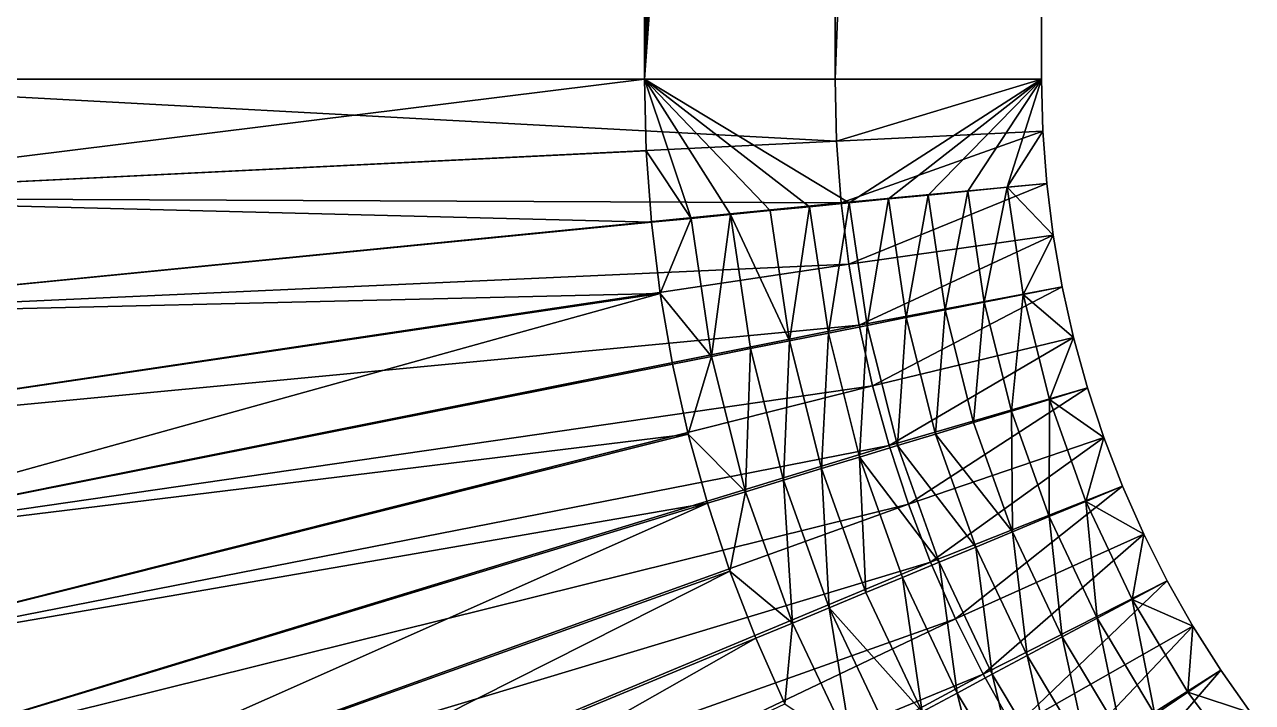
# Model space of a CAD drawing. Header units: metres. Extents: x -40.1 to 40.1, y -46.3 to 46.3.
# Drawn here: x -38.526 to -36.593, y -42.481 to -41.414 of the extents above; entities that cross this region are included whole.
import ezdxf

# ---------------------------------------------------------------- set-up
doc = ezdxf.new("R2010")
doc.units = ezdxf.units.M

msp = doc.modelspace()

# ---------------------------------------------------------------- linework, layer by layer
for points in [[(-37.55, 41.5), (-39.06, -41.5), (-37.55, -41.5), (-37.55, 41.5)], [(-37.55, -41.5), (-36.925, 22.5167), (-37.55, 41.5), (-37.55, -41.5)], [(-37.55, -41.5), (-36.925, 12.1244), (-36.925, 22.5167), (-37.55, -41.5)], [(-37.55, -41.5), (-36.925, 8.6603), (-36.925, 12.1244), (-37.55, -41.5)], [(-37.55, -41.5), (-36.925, -1.7321), (-36.925, 8.6603), (-37.55, -41.5)], [(-37.55, -41.5), (-36.925, -5.1962), (-36.925, -1.7321), (-37.55, -41.5)], [(-37.55, -41.5), (-36.925, -15.5885), (-36.925, -5.1962), (-37.55, -41.5)], [(-37.55, -41.5), (-36.925, -19.0526), (-36.925, -15.5885), (-37.55, -41.5)], [(-37.55, -41.5), (-36.925, -29.4449), (-36.925, -19.0526), (-37.55, -41.5)], [(-37.55, -41.5), (-36.925, -32.909), (-36.925, -29.4449), (-37.55, -41.5)], [(-37.25, -32.909), (-37.25, -41.5), (-39.06, -41.5), (-37.25, -32.909)], [(-37.55, -41.5), (-36.925, -41.5), (-36.925, -32.909), (-37.55, -41.5)], [(-37.25, -41.5), (-37.25, -32.909), (-37.25, -32.909), (-37.25, -41.5)], [(-37.25, -41.5), (-37.25, -32.909), (-37.25, -41.5), (-37.25, -41.5)], [(-36.925, -32.909), (-37.25, -41.5), (-37.25, -32.909), (-36.925, -32.909)], [(-36.925, -32.909), (-36.925, -41.5), (-37.25, -41.5), (-36.925, -32.909)], [(-37.2476, -41.5975), (-39.0554, -41.6869), (-39.06, -41.5), (-37.2476, -41.5975)], [(-37.25, -41.5), (-37.2476, -41.5975), (-39.06, -41.5), (-37.25, -41.5)], [(-37.55, -41.5), (-39.06, -41.5), (-39.0554, -41.6869), (-37.55, -41.5)], [(-37.55, -41.5), (-39.0554, -41.6869), (-37.5472, -41.6129), (-37.55, -41.5)], [(-37.2279, -41.6948), (-36.925, -41.5), (-37.55, -41.5), (-37.2279, -41.6948)], [(-37.2901, -41.7009), (-37.2279, -41.6948), (-37.55, -41.5), (-37.2901, -41.7009)], [(-37.3523, -41.7071), (-37.2901, -41.7009), (-37.55, -41.5), (-37.3523, -41.7071)], [(-37.4145, -41.7132), (-37.3523, -41.7071), (-37.55, -41.5), (-37.4145, -41.7132)], [(-37.4767, -41.7193), (-37.55, -41.5), (-37.5472, -41.6129), (-37.4767, -41.7193)], [(-37.4767, -41.7193), (-37.4145, -41.7132), (-37.55, -41.5), (-37.4767, -41.7193)], [(-37.2476, -41.5975), (-37.25, -41.5), (-37.25, -41.5), (-37.2476, -41.5975)], [(-37.2476, -41.5975), (-37.25, -41.5), (-37.2476, -41.5975), (-37.2476, -41.5975)], [(-36.925, -41.5), (-37.2476, -41.5975), (-37.25, -41.5), (-36.925, -41.5)], [(-36.925, -41.5), (-36.923, -41.5822), (-37.2476, -41.5975), (-36.925, -41.5)], [(-37.2279, -41.6948), (-37.1657, -41.6887), (-36.925, -41.5), (-37.2279, -41.6948)], [(-37.1657, -41.6887), (-37.1035, -41.6826), (-36.925, -41.5), (-37.1657, -41.6887)], [(-37.1035, -41.6826), (-37.0413, -41.6764), (-36.925, -41.5), (-37.1035, -41.6826)], [(-37.0413, -41.6764), (-36.9791, -41.6703), (-36.925, -41.5), (-37.0413, -41.6764)], [(-36.9791, -41.6703), (-36.923, -41.5822), (-36.925, -41.5), (-36.9791, -41.6703)], [(-36.923, -41.5822), (-37.2405, -41.6947), (-37.2476, -41.5975), (-36.923, -41.5822)], [(-36.923, -41.5822), (-36.9169, -41.6642), (-37.2405, -41.6947), (-36.923, -41.5822)], [(-36.9791, -41.6703), (-36.9169, -41.6642), (-36.923, -41.5822), (-36.9791, -41.6703)], [(-37.2476, -41.5975), (-37.2405, -41.6947), (-39.0554, -41.6869), (-37.2476, -41.5975)], [(-37.2405, -41.6947), (-37.2476, -41.5975), (-37.2405, -41.6947), (-37.2405, -41.6947)], [(-37.2405, -41.6947), (-37.2476, -41.5975), (-37.2476, -41.5975), (-37.2405, -41.6947)], [(-37.5472, -41.6129), (-39.0554, -41.6869), (-37.5389, -41.7254), (-37.5472, -41.6129)], [(-37.4767, -41.7193), (-37.5472, -41.6129), (-37.5389, -41.7254), (-37.4767, -41.7193)], [(-36.9169, -41.6642), (-37.2286, -41.7915), (-37.2405, -41.6947), (-36.9169, -41.6642)], [(-36.9169, -41.6642), (-36.9069, -41.7458), (-37.2286, -41.7915), (-36.9169, -41.6642)], [(-36.9791, -41.6703), (-36.9069, -41.7458), (-36.9169, -41.6642), (-36.9791, -41.6703)], [(-37.2405, -41.6947), (-39.0417, -41.8734), (-39.0554, -41.6869), (-37.2405, -41.6947)], [(-37.5389, -41.7254), (-39.0554, -41.6869), (-39.0417, -41.8734), (-37.5389, -41.7254)], [(-37.138, -41.8755), (-37.1035, -41.6826), (-37.1657, -41.6887), (-37.138, -41.8755)], [(-37.138, -41.8755), (-37.0767, -41.8634), (-37.1035, -41.6826), (-37.138, -41.8755)], [(-37.0767, -41.8634), (-37.0413, -41.6764), (-37.1035, -41.6826), (-37.0767, -41.8634)], [(-37.0767, -41.8634), (-37.0154, -41.8512), (-37.0413, -41.6764), (-37.0767, -41.8634)], [(-37.0154, -41.8512), (-36.9791, -41.6703), (-37.0413, -41.6764), (-37.0154, -41.8512)], [(-37.0154, -41.8512), (-36.9541, -41.839), (-36.9791, -41.6703), (-37.0154, -41.8512)], [(-36.9541, -41.839), (-36.9069, -41.7458), (-36.9791, -41.6703), (-36.9541, -41.839)], [(-37.2405, -41.6947), (-37.2286, -41.7915), (-39.0417, -41.8734), (-37.2405, -41.6947)], [(-37.4145, -41.7132), (-37.3219, -41.9121), (-37.3523, -41.7071), (-37.4145, -41.7132)], [(-37.3219, -41.9121), (-37.2901, -41.7009), (-37.3523, -41.7071), (-37.3219, -41.9121)], [(-37.3219, -41.9121), (-37.2606, -41.8999), (-37.2901, -41.7009), (-37.3219, -41.9121)], [(-37.2606, -41.8999), (-37.2279, -41.6948), (-37.2901, -41.7009), (-37.2606, -41.8999)], [(-37.2606, -41.8999), (-37.1993, -41.8877), (-37.2279, -41.6948), (-37.2606, -41.8999)], [(-37.2286, -41.7915), (-37.2405, -41.6947), (-37.2286, -41.7915), (-37.2286, -41.7915)], [(-37.2286, -41.7915), (-37.2405, -41.6947), (-37.2405, -41.6947), (-37.2286, -41.7915)], [(-37.1993, -41.8877), (-37.1657, -41.6887), (-37.2279, -41.6948), (-37.1993, -41.8877)], [(-37.1993, -41.8877), (-37.138, -41.8755), (-37.1657, -41.6887), (-37.1993, -41.8877)], [(-37.5389, -41.7254), (-39.0417, -41.8734), (-37.5251, -41.8375), (-37.5389, -41.7254)], [(-37.4767, -41.7193), (-37.5389, -41.7254), (-37.5251, -41.8375), (-37.4767, -41.7193)], [(-37.4445, -41.9365), (-37.4767, -41.7193), (-37.5251, -41.8375), (-37.4445, -41.9365)], [(-37.4445, -41.9365), (-37.4145, -41.7132), (-37.4767, -41.7193), (-37.4445, -41.9365)], [(-37.4445, -41.9365), (-37.3832, -41.9243), (-37.4145, -41.7132), (-37.4445, -41.9365)], [(-37.3832, -41.9243), (-37.3219, -41.9121), (-37.4145, -41.7132), (-37.3832, -41.9243)], [(-36.9069, -41.7458), (-37.2121, -41.8875), (-37.2286, -41.7915), (-36.9069, -41.7458)], [(-36.9069, -41.7458), (-36.8928, -41.8268), (-37.2121, -41.8875), (-36.9069, -41.7458)], [(-36.9541, -41.839), (-36.8928, -41.8268), (-36.9069, -41.7458), (-36.9541, -41.839)], [(-37.2286, -41.7915), (-39.0188, -42.059), (-39.0417, -41.8734), (-37.2286, -41.7915)], [(-37.2286, -41.7915), (-37.2121, -41.8875), (-39.0188, -42.059), (-37.2286, -41.7915)], [(-37.2121, -41.8875), (-37.2286, -41.7915), (-37.2121, -41.8875), (-37.2121, -41.8875)], [(-37.2121, -41.8875), (-37.2286, -41.7915), (-37.2286, -41.7915), (-37.2121, -41.8875)], [(-37.5251, -41.8375), (-39.0417, -41.8734), (-39.0188, -42.059), (-37.5251, -41.8375)], [(-37.5251, -41.8375), (-39.0188, -42.059), (-38.9868, -42.2433), (-37.5251, -41.8375)], [(-37.5251, -41.8375), (-38.9868, -42.2433), (-37.5058, -41.9487), (-37.5251, -41.8375)], [(-37.4445, -41.9365), (-37.5251, -41.8375), (-37.5058, -41.9487), (-37.4445, -41.9365)], [(-36.8928, -41.8268), (-37.1909, -41.9827), (-37.2121, -41.8875), (-36.8928, -41.8268)], [(-36.8928, -41.8268), (-36.8748, -41.907), (-37.1909, -41.9827), (-36.8928, -41.8268)], [(-36.9725, -42.0225), (-36.9541, -41.839), (-37.0154, -41.8512), (-36.9725, -42.0225)], [(-36.9725, -42.0225), (-36.9127, -42.0044), (-36.9541, -41.839), (-36.9725, -42.0225)], [(-36.9541, -41.839), (-36.8748, -41.907), (-36.8928, -41.8268), (-36.9541, -41.839)], [(-36.9127, -42.0044), (-36.8748, -41.907), (-36.9541, -41.839), (-36.9127, -42.0044)], [(-37.0323, -42.0407), (-37.0154, -41.8512), (-37.0767, -41.8634), (-37.0323, -42.0407)], [(-37.0323, -42.0407), (-36.9725, -42.0225), (-37.0154, -41.8512), (-37.0323, -42.0407)], [(-37.1519, -42.0769), (-37.138, -41.8755), (-37.1993, -41.8877), (-37.1519, -42.0769)], [(-37.1519, -42.0769), (-37.0921, -42.0588), (-37.138, -41.8755), (-37.1519, -42.0769)], [(-37.0921, -42.0588), (-37.0767, -41.8634), (-37.138, -41.8755), (-37.0921, -42.0588)], [(-37.0921, -42.0588), (-37.0323, -42.0407), (-37.0767, -41.8634), (-37.0921, -42.0588)], [(-37.2121, -41.8875), (-38.9868, -42.2433), (-39.0188, -42.059), (-37.2121, -41.8875)], [(-37.2121, -41.8875), (-37.1909, -41.9827), (-38.9868, -42.2433), (-37.2121, -41.8875)], [(-37.2715, -42.1132), (-37.2606, -41.8999), (-37.3219, -41.9121), (-37.2715, -42.1132)], [(-37.2715, -42.1132), (-37.2117, -42.0951), (-37.2606, -41.8999), (-37.2715, -42.1132)], [(-37.2117, -42.0951), (-37.1993, -41.8877), (-37.2606, -41.8999), (-37.2117, -42.0951)], [(-37.1909, -41.9827), (-37.2121, -41.8875), (-37.1909, -41.9827), (-37.1909, -41.9827)], [(-37.1909, -41.9827), (-37.2121, -41.8875), (-37.2121, -41.8875), (-37.1909, -41.9827)], [(-37.2117, -42.0951), (-37.1519, -42.0769), (-37.1993, -41.8877), (-37.2117, -42.0951)], [(-37.3313, -42.1314), (-37.3219, -41.9121), (-37.3832, -41.9243), (-37.3313, -42.1314)], [(-37.3313, -42.1314), (-37.2715, -42.1132), (-37.3219, -41.9121), (-37.3313, -42.1314)], [(-36.8748, -41.907), (-37.1651, -42.0767), (-37.1909, -41.9827), (-36.8748, -41.907)], [(-36.8748, -41.907), (-36.8529, -41.9862), (-37.1651, -42.0767), (-36.8748, -41.907)], [(-36.9127, -42.0044), (-36.8529, -41.9862), (-36.8748, -41.907), (-36.9127, -42.0044)], [(-37.4445, -41.9365), (-37.5058, -41.9487), (-37.4811, -42.0589), (-37.4445, -41.9365)], [(-37.3912, -42.1495), (-37.4445, -41.9365), (-37.4811, -42.0589), (-37.3912, -42.1495)], [(-37.3912, -42.1495), (-37.3832, -41.9243), (-37.4445, -41.9365), (-37.3912, -42.1495)], [(-37.3912, -42.1495), (-37.3313, -42.1314), (-37.3832, -41.9243), (-37.3912, -42.1495)], [(-37.5058, -41.9487), (-38.9868, -42.2433), (-37.4811, -42.0589), (-37.5058, -41.9487)], [(-37.1909, -41.9827), (-38.9458, -42.4258), (-38.9868, -42.2433), (-37.1909, -41.9827)], [(-37.1909, -41.9827), (-37.1651, -42.0767), (-38.9458, -42.4258), (-37.1909, -41.9827)], [(-37.1651, -42.0767), (-37.1909, -41.9827), (-37.1651, -42.0767), (-37.1651, -42.0767)], [(-37.1651, -42.0767), (-37.1909, -41.9827), (-37.1909, -41.9827), (-37.1651, -42.0767)], [(-36.8529, -41.9862), (-37.1347, -42.1693), (-37.1651, -42.0767), (-36.8529, -41.9862)], [(-36.8529, -41.9862), (-36.8271, -42.0643), (-37.1347, -42.1693), (-36.8529, -41.9862)], [(-36.9127, -42.0044), (-36.8271, -42.0643), (-36.8529, -41.9862), (-36.9127, -42.0044)], [(-36.913, -42.1888), (-36.9127, -42.0044), (-36.9725, -42.0225), (-36.913, -42.1888)], [(-36.913, -42.1888), (-36.8552, -42.1649), (-36.9127, -42.0044), (-36.913, -42.1888)], [(-36.8552, -42.1649), (-36.8271, -42.0643), (-36.9127, -42.0044), (-36.8552, -42.1649)], [(-36.9707, -42.2127), (-36.9725, -42.0225), (-37.0323, -42.0407), (-36.9707, -42.2127)], [(-36.9707, -42.2127), (-36.913, -42.1888), (-36.9725, -42.0225), (-36.9707, -42.2127)], [(-37.0921, -42.0588), (-36.9707, -42.2127), (-37.0323, -42.0407), (-37.0921, -42.0588)], [(-37.4811, -42.0589), (-38.9868, -42.2433), (-38.9458, -42.4258), (-37.4811, -42.0589)], [(-37.4811, -42.0589), (-38.9458, -42.4258), (-37.451, -42.1677), (-37.4811, -42.0589)], [(-37.3912, -42.1495), (-37.4811, -42.0589), (-37.451, -42.1677), (-37.3912, -42.1495)], [(-37.1519, -42.0769), (-37.0285, -42.2367), (-37.0921, -42.0588), (-37.1519, -42.0769)], [(-36.8271, -42.0643), (-37.0998, -42.2604), (-37.1347, -42.1693), (-36.8271, -42.0643)], [(-36.8271, -42.0643), (-36.7975, -42.141), (-37.0998, -42.2604), (-36.8271, -42.0643)], [(-37.0285, -42.2367), (-36.9707, -42.2127), (-37.0921, -42.0588), (-37.0285, -42.2367)], [(-36.8552, -42.1649), (-36.7975, -42.141), (-36.8271, -42.0643), (-36.8552, -42.1649)], [(-37.1651, -42.0767), (-38.8959, -42.606), (-38.9458, -42.4258), (-37.1651, -42.0767)], [(-37.1651, -42.0767), (-37.1347, -42.1693), (-38.8959, -42.606), (-37.1651, -42.0767)], [(-37.2117, -42.0951), (-37.0862, -42.2606), (-37.1519, -42.0769), (-37.2117, -42.0951)], [(-37.1347, -42.1693), (-37.1651, -42.0767), (-37.1347, -42.1693), (-37.1347, -42.1693)], [(-37.1347, -42.1693), (-37.1651, -42.0767), (-37.1651, -42.0767), (-37.1347, -42.1693)], [(-37.0862, -42.2606), (-37.0285, -42.2367), (-37.1519, -42.0769), (-37.0862, -42.2606)], [(-37.2594, -42.3323), (-37.2715, -42.1132), (-37.3313, -42.1314), (-37.2594, -42.3323)], [(-37.2017, -42.3084), (-37.2117, -42.0951), (-37.2715, -42.1132), (-37.2017, -42.3084)], [(-37.2594, -42.3323), (-37.2017, -42.3084), (-37.2715, -42.1132), (-37.2594, -42.3323)], [(-37.144, -42.2845), (-37.0862, -42.2606), (-37.2117, -42.0951), (-37.144, -42.2845)], [(-37.2017, -42.3084), (-37.144, -42.2845), (-37.2117, -42.0951), (-37.2017, -42.3084)], [(-37.3172, -42.3563), (-37.3313, -42.1314), (-37.3912, -42.1495), (-37.3172, -42.3563)], [(-37.3172, -42.3563), (-37.2594, -42.3323), (-37.3313, -42.1314), (-37.3172, -42.3563)], [(-37.3912, -42.1495), (-37.451, -42.1677), (-37.4156, -42.2748), (-37.3912, -42.1495)], [(-37.3172, -42.3563), (-37.3912, -42.1495), (-37.4156, -42.2748), (-37.3172, -42.3563)], [(-36.7975, -42.141), (-37.0606, -42.3496), (-37.0998, -42.2604), (-36.7975, -42.141)], [(-36.7975, -42.141), (-36.7642, -42.2162), (-37.0606, -42.3496), (-36.7975, -42.141)], [(-36.8552, -42.1649), (-36.7642, -42.2162), (-36.7975, -42.141), (-36.8552, -42.1649)], [(-37.451, -42.1677), (-38.9458, -42.4258), (-38.8959, -42.606), (-37.451, -42.1677)], [(-37.451, -42.1677), (-38.8959, -42.606), (-38.8373, -42.7836), (-37.451, -42.1677)], [(-37.1347, -42.1693), (-38.8373, -42.7836), (-38.8959, -42.606), (-37.1347, -42.1693)], [(-37.451, -42.1677), (-38.8373, -42.7836), (-37.4156, -42.2748), (-37.451, -42.1677)], [(-37.1347, -42.1693), (-37.0998, -42.2604), (-38.8373, -42.7836), (-37.1347, -42.1693)], [(-37.0998, -42.2604), (-37.1347, -42.1693), (-37.0998, -42.2604), (-37.0998, -42.2604)], [(-37.0998, -42.2604), (-37.1347, -42.1693), (-37.1347, -42.1693), (-37.0998, -42.2604)], [(-36.8375, -42.3485), (-36.8552, -42.1649), (-36.913, -42.1888), (-36.8375, -42.3485)], [(-36.7823, -42.3191), (-36.7642, -42.2162), (-36.8552, -42.1649), (-36.7823, -42.3191)], [(-36.8375, -42.3485), (-36.7823, -42.3191), (-36.8552, -42.1649), (-36.8375, -42.3485)], [(-36.8926, -42.378), (-36.913, -42.1888), (-36.9707, -42.2127), (-36.8926, -42.378)], [(-36.8926, -42.378), (-36.8375, -42.3485), (-36.913, -42.1888), (-36.8926, -42.378)], [(-36.7642, -42.2162), (-37.017, -42.4368), (-37.0606, -42.3496), (-36.7642, -42.2162)], [(-36.9477, -42.4074), (-36.9707, -42.2127), (-37.0285, -42.2367), (-36.9477, -42.4074)], [(-36.7642, -42.2162), (-36.7272, -42.2896), (-37.017, -42.4368), (-36.7642, -42.2162)], [(-36.9477, -42.4074), (-36.8926, -42.378), (-36.9707, -42.2127), (-36.9477, -42.4074)], [(-36.7823, -42.3191), (-36.7272, -42.2896), (-36.7642, -42.2162), (-36.7823, -42.3191)], [(-37.0028, -42.4369), (-37.0285, -42.2367), (-37.0862, -42.2606), (-37.0028, -42.4369)], [(-37.0028, -42.4369), (-36.9477, -42.4074), (-37.0285, -42.2367), (-37.0028, -42.4369)], [(-37.0998, -42.2604), (-38.77, -42.958), (-38.8373, -42.7836), (-37.0998, -42.2604)], [(-37.0998, -42.2604), (-37.0606, -42.3496), (-38.77, -42.958), (-37.0998, -42.2604)], [(-37.0579, -42.4664), (-37.0862, -42.2606), (-37.144, -42.2845), (-37.0579, -42.4664)], [(-37.0998, -42.2604), (-37.0998, -42.2604), (-37.0606, -42.3496), (-37.0998, -42.2604)], [(-37.0606, -42.3496), (-37.0998, -42.2604), (-37.0606, -42.3496), (-37.0606, -42.3496)], [(-37.0579, -42.4664), (-37.0028, -42.4369), (-37.0862, -42.2606), (-37.0579, -42.4664)], [(-37.4156, -42.2748), (-38.8373, -42.7836), (-38.77, -42.958), (-37.4156, -42.2748)], [(-37.4156, -42.2748), (-38.77, -42.958), (-37.3749, -42.3802), (-37.4156, -42.2748)], [(-37.3172, -42.3563), (-37.4156, -42.2748), (-37.3749, -42.3802), (-37.3172, -42.3563)], [(-37.1131, -42.4958), (-37.144, -42.2845), (-37.2017, -42.3084), (-37.1131, -42.4958)], [(-37.1131, -42.4958), (-37.0579, -42.4664), (-37.144, -42.2845), (-37.1131, -42.4958)], [(-36.7272, -42.2896), (-36.9693, -42.5218), (-37.017, -42.4368), (-36.7272, -42.2896)], [(-36.7272, -42.2896), (-36.6867, -42.3611), (-36.9693, -42.5218), (-36.7272, -42.2896)], [(-36.7823, -42.3191), (-36.6867, -42.3611), (-36.7272, -42.2896), (-36.7823, -42.3191)], [(-37.2594, -42.3323), (-37.1131, -42.4958), (-37.2017, -42.3084), (-37.2594, -42.3323)], [(-36.7466, -42.5), (-36.7823, -42.3191), (-36.8375, -42.3485), (-36.7466, -42.5)], [(-36.6947, -42.4653), (-36.6867, -42.3611), (-36.7823, -42.3191), (-36.6947, -42.4653)], [(-36.7466, -42.5), (-36.6947, -42.4653), (-36.7823, -42.3191), (-36.7466, -42.5)], [(-37.2233, -42.5547), (-37.2594, -42.3323), (-37.3172, -42.3563), (-37.2233, -42.5547)], [(-37.1682, -42.5253), (-37.1131, -42.4958), (-37.2594, -42.3323), (-37.1682, -42.5253)], [(-37.2233, -42.5547), (-37.1682, -42.5253), (-37.2594, -42.3323), (-37.2233, -42.5547)], [(-37.0606, -42.3496), (-38.6942, -43.129), (-38.77, -42.958), (-37.0606, -42.3496)], [(-37.0606, -42.3496), (-37.017, -42.4368), (-38.6942, -43.129), (-37.0606, -42.3496)], [(-37.3172, -42.3563), (-37.3749, -42.3802), (-37.3292, -42.4834), (-37.3172, -42.3563)], [(-37.2233, -42.5547), (-37.3172, -42.3563), (-37.3292, -42.4834), (-37.2233, -42.5547)], [(-37.017, -42.4368), (-37.0606, -42.3496), (-37.017, -42.4368), (-37.017, -42.4368)], [(-37.017, -42.4368), (-37.0606, -42.3496), (-37.0606, -42.3496), (-37.017, -42.4368)], [(-36.6867, -42.3611), (-36.9174, -42.6044), (-36.9693, -42.5218), (-36.6867, -42.3611)], [(-36.6867, -42.3611), (-36.6427, -42.4306), (-36.9174, -42.6044), (-36.6867, -42.3611)], [(-36.7986, -42.5347), (-36.8375, -42.3485), (-36.8926, -42.378), (-36.7986, -42.5347)], [(-36.7986, -42.5347), (-36.7466, -42.5), (-36.8375, -42.3485), (-36.7986, -42.5347)], [(-36.6947, -42.4653), (-36.6427, -42.4306), (-36.6867, -42.3611), (-36.6947, -42.4653)], [(-37.3749, -42.3802), (-38.77, -42.958), (-38.6942, -43.129), (-37.3749, -42.3802)], [(-37.3749, -42.3802), (-38.6942, -43.129), (-37.3292, -42.4834), (-37.3749, -42.3802)], [(-36.8506, -42.5695), (-36.8926, -42.378), (-36.9477, -42.4074), (-36.8506, -42.5695)], [(-36.8506, -42.5695), (-36.7986, -42.5347), (-36.8926, -42.378), (-36.8506, -42.5695)], [(-36.9025, -42.6042), (-36.9477, -42.4074), (-37.0028, -42.4369), (-36.9025, -42.6042)], [(-36.9025, -42.6042), (-36.8506, -42.5695), (-36.9477, -42.4074), (-36.9025, -42.6042)], [(-37.017, -42.4368), (-38.6101, -43.296), (-38.6942, -43.129), (-37.017, -42.4368)], [(-37.017, -42.4368), (-36.9693, -42.5218), (-38.6101, -43.296), (-37.017, -42.4368)], [(-36.9545, -42.6389), (-37.0028, -42.4369), (-37.0579, -42.4664), (-36.9545, -42.6389)], [(-36.9693, -42.5218), (-37.017, -42.4368), (-36.9693, -42.5218), (-36.9693, -42.5218)], [(-36.9693, -42.5218), (-37.017, -42.4368), (-37.017, -42.4368), (-36.9693, -42.5218)], [(-36.9545, -42.6389), (-36.9025, -42.6042), (-37.0028, -42.4369), (-36.9545, -42.6389)], [(-36.6427, -42.4306), (-36.8616, -42.6843), (-36.9174, -42.6044), (-36.6427, -42.4306)], [(-36.6427, -42.4306), (-36.5954, -42.4978), (-36.8616, -42.6843), (-36.6427, -42.4306)], [(-36.6947, -42.4653), (-36.5954, -42.4978), (-36.6427, -42.4306), (-36.6947, -42.4653)], [(-37.0065, -42.6736), (-37.0579, -42.4664), (-37.1131, -42.4958), (-37.0065, -42.6736)], [(-37.0065, -42.6736), (-36.9545, -42.6389), (-37.0579, -42.4664), (-37.0065, -42.6736)], [(-36.7466, -42.5), (-36.5931, -42.6023), (-36.6947, -42.4653), (-36.7466, -42.5)], [(-36.5931, -42.6023), (-36.5954, -42.4978), (-36.6947, -42.4653), (-36.5931, -42.6023)]]:
    msp.add_lwpolyline(points)

doc.saveas('drawing.dxf')
